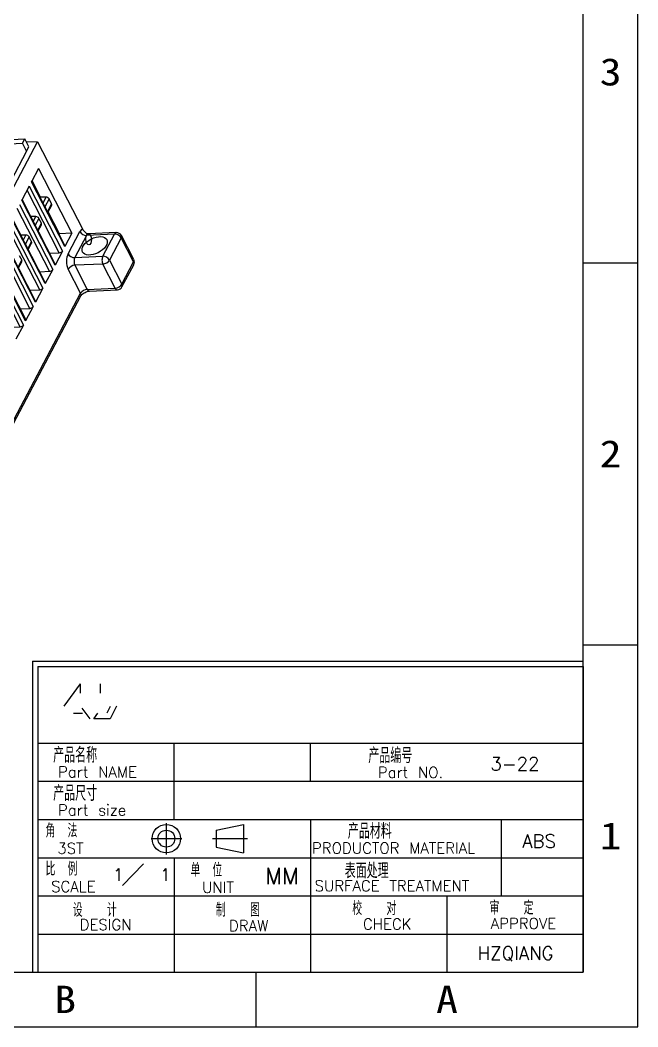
# Model space of a CAD drawing. Header units: millimetres. Extents: x 962 to 1853, y 401 to 821.
# Drawn here: x 1740.1 to 1853.4, y 400.8 to 585.3 of the extents above; entities that cross this region are included whole.
import ezdxf
from ezdxf.enums import TextEntityAlignment as Align
from ezdxf.lldxf.tags import DXFTag

# ---------------------------------------------------------------- set-up
doc = ezdxf.new("R2010")
doc.units = ezdxf.units.MM
doc.layers.add('9', color=7, linetype='Continuous', true_color=0xffffff)
for name, color, linetype in [('CENTER', 1, 'CENTER'), ('DIM', 4, 'Continuous'), ('text', 4, 'Continuous')]:
    doc.layers.add(name, color=color, linetype=linetype)
doc.styles.add('TEXTSTYLE_0', font='txt', dxfattribs={"width": 0.8})
doc.styles.add('TXT', font='txt.shx', dxfattribs={"bigfont": 'gbcbig.shx'})
tags = doc.linetypes.add('CENTER', pattern=[2, 1.25, -0.25, 0.25, -0.25]).pattern_tags.tags
tags[10:11] = [DXFTag(74, 4), DXFTag(75, 0), DXFTag(340, '0'), DXFTag(46, 0.0), DXFTag(50, 0.0), DXFTag(44, 0.0), DXFTag(45, 0.0)]
tags[8:9] = [DXFTag(74, 4), DXFTag(75, 0), DXFTag(340, '0'), DXFTag(46, 0.0), DXFTag(50, 0.0), DXFTag(44, 0.0), DXFTag(45, 0.0)]
tags[6:7] = [DXFTag(74, 4), DXFTag(75, 0), DXFTag(340, '0'), DXFTag(46, 0.0), DXFTag(50, 0.0), DXFTag(44, 0.0), DXFTag(45, 0.0)]
tags[4:5] = [DXFTag(74, 4), DXFTag(75, 0), DXFTag(340, '0'), DXFTag(46, 0.0), DXFTag(50, 0.0), DXFTag(44, 0.0), DXFTag(45, 0.0)]

# ---------------------------------------------------------------- blocks, each defined once
blk = doc.blocks.new('ysryh')
at = {"layer": '9', "color": 132}
for p, q in [((1102.85, -90.42), (1115.19, -89.86)), ((1114.76, -90.67), (1115.19, -89.86)), ((1115.94, -91.32), (1115.19, -89.86)), ((1074.85, -171.07), (1117.52, -90.39)), ((1102.42, -91.24), (1114.76, -90.67)), ((1115.51, -92.14), (1112.61, -97.63)), ((1115.51, -92.14), (1114.76, -90.67)), ((1117.52, -90.39), (1115.51, -90.48)), ((1115.51, -92.14), (1115.94, -91.32)), ((1117.52, -90.39), (1125.72, -106.37)), ((1117.69, -95.27), (1116.4, -97.72)), ((1117.69, -95.27), (1123.8, -107.16)), ((1122.5, -109.61), (1116.4, -97.72)), ((1122.52, -109.4), (1116.46, -97.6)), ((1118.07, -100.53), (1116.51, -97.5)), ((1115.97, -98.52), (1114.6, -101.11)), ((1121.49, -110.74), (1115.59, -99.24)), ((1115.97, -98.52), (1122.08, -110.41)), ((1120.71, -113), (1114.6, -101.11)), ((1120.72, -112.79), (1114.67, -100.99)), ((1118.01, -100.63), (1118.07, -100.53)), ((1119.06, -100.54), (1118.07, -100.53)), ((1118.51, -101.59), (1119.06, -100.54)), ((1119.63, -100.86), (1118.87, -102.3)), ((1120.09, -101.76), (1119.63, -100.86)), ((1119.7, -114.13), (1113.8, -102.63)), ((1114.18, -101.91), (1120.29, -113.8)), ((1119.33, -103.2), (1120.09, -101.76)), ((1119.41, -103.34), (1120.1, -102.02)), ((1121.51, -107.25), (1119.46, -103.24)), ((1118.92, -116.39), (1112.81, -104.5)), ((1118.93, -116.18), (1112.87, -104.38)), ((1117.18, -104.1), (1116.26, -104.09)), ((1116.71, -104.98), (1117.18, -104.1)), ((1117.75, -104.42), (1117.08, -105.69)), ((1118.21, -105.32), (1117.75, -104.42)), ((1117.91, -117.52), (1112.01, -106.02)), ((1112.39, -105.3), (1118.49, -117.19)), ((1117.54, -106.59), (1118.21, -105.32)), ((1117.61, -106.73), (1118.22, -105.58)), ((1123.11, -110.92), (1125.26, -106.85)), ((1110.6, -108.69), (1116.7, -120.58)), ((1117.12, -119.78), (1111.02, -107.89)), ((1117.14, -119.57), (1111.08, -107.77)), ((1115.39, -107.49), (1114.47, -107.48)), ((1114.92, -108.37), (1115.39, -107.49)), ((1115.96, -107.81), (1115.29, -109.08)), ((1115.75, -109.98), (1116.42, -108.71)), ((1116.42, -108.71), (1115.96, -107.81)), ((1121.46, -107.35), (1121.51, -107.25)), ((1123.8, -107.16), (1121.51, -107.25)), ((1123.8, -107.16), (1122.5, -109.61)), ((1126.49, -107.55), (1124.34, -111.61)), ((1131.62, -107.31), (1126.49, -107.55)), ((1131.95, -107.04), (1126.82, -107.28)), ((1129.47, -111.38), (1131.62, -107.31)), ((1132.85, -108), (1130.7, -112.07)), ((1135.11, -112.41), (1132.85, -108)), ((1135.14, -111.99), (1132.88, -107.59)), ((1116.12, -120.91), (1110.21, -109.41)), ((1115.82, -110.12), (1116.43, -108.97)), ((1122.08, -110.41), (1120.71, -113)), ((1108.8, -112.08), (1114.91, -123.97)), ((1115.33, -123.17), (1109.23, -111.28)), ((1115.35, -122.96), (1109.29, -111.16)), ((1113.95, -113.37), (1114.62, -112.1)), ((1114.03, -113.51), (1114.64, -112.36)), ((1114.16, -111.2), (1114.62, -112.1)), ((1119.71, -110.81), (1121.49, -110.74)), ((1124.34, -111.61), (1129.47, -111.38)), ((1130.7, -112.07), (1132.96, -116.48)), ((1132.96, -116.48), (1135.11, -112.41)), ((1114.32, -124.3), (1108.42, -112.8)), ((1117.91, -114.2), (1119.7, -114.13)), ((1120.29, -113.8), (1118.92, -116.39)), ((1125.41, -118.15), (1123.15, -113.74)), ((1129.48, -112.79), (1124.36, -113.03)), ((1124.36, -113.03), (1126.62, -117.43)), ((1131.75, -117.19), (1129.48, -112.79)), ((1132.99, -116.98), (1135.14, -112.92)), ((1116.12, -117.59), (1117.91, -117.52)), ((1118.49, -117.19), (1117.12, -119.78)), ((1126.62, -117.43), (1131.75, -117.19)), ((1127.03, -117.75), (1132.15, -117.51)), ((1085.97, -192.73), (1125.41, -118.15)), ((1086, -193.23), (1125.44, -118.65)), ((1114.33, -120.98), (1116.12, -120.91)), ((1116.7, -120.58), (1115.33, -123.17)), ((1112.54, -124.37), (1114.32, -124.3)), ((1114.91, -123.97), (1113.54, -126.56))]:
    blk.add_line(p, q, dxfattribs=at)
for centre, start, end in [((1131.99, -108.04), 27.1774, 92.634), ((1134.26, -112.45), 332.13, 27.1774), ((1132.1, -116.52), 272.634, 332.13)]:
    blk.add_arc(centre, 1, start, end, dxfattribs=at)
for centre, major_axis, ratio, start_param, end_param in [((1119.19, -100.91), (0.461, -0.196), 0.680607, 0.685278, 2.123523), ((1119.65, -101.81), (0.461, -0.196), 0.680607, 6.225767, 6.968463), ((1117.31, -104.47), (0.461, -0.196), 0.680607, 0.685278, 2.123523), ((1117.77, -105.37), (0.461, -0.196), 0.680607, 6.225767, 6.968463), ((1126.02, -108.32), (0.09, -2), 0.518676, 3.339872, 3.863471), ((1126.12, -106.81), (-0.884, 0.467), 0.641712, 0.742712, 2.313508), ((1115.51, -107.86), (0.461, -0.196), 0.680607, 0.685278, 2.123523), ((1115.98, -108.76), (0.461, -0.196), 0.680607, 6.225767, 6.968463), ((1126.87, -108.28), (-0.046, 0.999), 0.518676, 0, 6.283185), ((1131.99, -108.04), (0.046, -0.999), 0.518676, 3.141593, 3.863471), ((1131.99, -108.04), (-0.884, 0.467), 0.641712, 3.884305, 5.455101), ((1131.99, -108.04), (0.89, 0.457), 0.564961, 5.603422, 6.283209), ((1121.64, -110.4), (0.463, 0.192), 0.603943, 4.16134, 5.652307), ((1122.06, -109.6), (0.463, 0.192), 0.603943, 5.652307, 6.332071), ((1114.18, -112.15), (0.461, -0.196), 0.680607, 6.225767, 6.968463), ((1123.86, -112.39), (-0.09, 2), 0.518676, 0.721878, 2.292675), ((1123.96, -110.88), (-0.884, 0.467), 0.641712, 0.742712, 2.313508), ((1124.72, -112.35), (-0.046, 0.999), 0.518676, 0.721878, 2.292675), ((1129.84, -112.11), (-0.046, 0.999), 0.518676, 0.721878, 2.292675), ((1129.84, -112.11), (-0.884, 0.467), 0.641712, 3.884305, 5.455101), ((1129.84, -112.11), (0.89, 0.457), 0.564961, 4.032626, 5.603422), ((1134.26, -112.45), (-0.89, -0.457), 0.564961, 2.461829, 3.141617), ((1134.26, -112.45), (0.884, -0.467), 0.641712, 6.28318, 7.025897), ((1119.84, -113.79), (0.463, 0.192), 0.603943, 4.16134, 5.652307), ((1120.27, -112.99), (0.463, 0.192), 0.603943, 5.652307, 6.332071), ((1124, -113.7), (-0.89, -0.457), 0.564961, 4.032626, 5.603422), ((1118.47, -116.38), (0.463, 0.192), 0.603943, 5.652307, 6.332071), ((1118.05, -117.18), (0.463, 0.192), 0.603943, 4.16134, 5.652307), ((1126.26, -118.11), (0.89, 0.457), 0.564961, 0.891033, 2.461829), ((1126.98, -116.75), (0.046, -0.999), 0.518676, 5.434267, 6.283184), ((1132.1, -116.52), (-0.89, -0.457), 0.564961, 0.891033, 2.461829), ((1132.1, -116.52), (0.046, -0.999), 0.518676, 5.434267, 6.283184), ((1132.1, -116.52), (0.884, -0.467), 0.641712, 6.28318, 7.025897), ((1116.68, -119.77), (0.463, 0.192), 0.603943, 5.652307, 6.332071), ((1124.55, -118.19), (0.884, -0.467), 0.641712, 6.28318, 7.025897), ((1116.26, -120.57), (0.463, 0.192), 0.603943, 4.16134, 5.652307), ((1114.89, -123.16), (0.463, 0.192), 0.603943, 5.652307, 6.332071), ((1114.47, -123.96), (0.463, 0.192), 0.603943, 4.16134, 5.652307)]:
    blk.add_ellipse(centre, major_axis=major_axis, ratio=ratio, start_param=start_param, end_param=end_param, dxfattribs=at)
blk.add_ellipse((1127.98, -109.46), major_axis=(-2.22, -1.14), ratio=0.564961, dxfattribs=at)
for points, knots in [([(1125.72, -106.37), (1125.78, -106.49), (1125.88, -106.62), (1125.99, -106.73), (1126.13, -106.89), (1126.31, -107.04), (1126.5, -107.17)], [0, 0, 0, 0, 0.3826229, 0.3826229, 0.3826229, 0.9069399, 0.9069399, 0.9069399, 0.9069399]), ([(1126.82, -107.27), (1126.79, -107.28), (1126.71, -107.29), (1126.61, -107.24), (1126.61, -107.24), (1126.61, -107.23)], [0, 0, 0, 0, 0.273035, 0.909058, 1, 1, 1, 1]), ([(1125.44, -118.65), (1125.45, -118.63), (1125.5, -118.56), (1125.64, -118.39), (1125.89, -118.17), (1126.22, -117.97), (1126.58, -117.82), (1126.86, -117.76), (1126.99, -117.75), (1127.03, -117.75)], [0, 0, 0, 0, 0.08774, 0.236181, 0.400133, 0.575467, 0.754568, 0.931251, 1, 1, 1, 1])]:
    blk.add_open_spline(points, degree=3, knots=knots, dxfattribs=at)
blk.add_open_spline([(1126.5, -107.17), (1126.54, -107.19), (1126.57, -107.21), (1126.61, -107.23)], degree=3, dxfattribs=at)
blk = doc.blocks.new('SUN_6HWZ35TKK40GSGJE8VEUYAXIAKM')
at = {"color": 7, "linetype": 'Continuous'}
for p, q in [((0, 0), (0, 420)), ((-10, 10), (-10, 410)), ((-10, 140), (0, 140)), ((-10, 70), (0, 70)), ((-584, 10), (-10, 10)), ((-70, 0), (-70, 10)), ((-594, 0), (0, 0))]:
    blk.add_line(p, q, dxfattribs=at)
at = {"color": 2, "linetype": 'Continuous', "style": 'TEXTSTYLE_0'}
for s, width, p, p2 in [('3', 1.2, (-6.99, 172.5), (-2.99, 172.5)), ('2', 1.2, (-6.99, 102.5), (-2.99, 102.5)), ('1', 2.4, (-6.99, 32.5), (-2.99, 32.5)), ('B', 1.2, (-106.99, 2.53), (-102.99, 2.53)), ('A', 1.2, (-36.99, 2.53), (-32.99, 2.53))]:
    blk.add_text(s, height=5, dxfattribs=dict(at, width=width)).set_placement(p, p2, align=Align.FIT)

msp = doc.modelspace()

# ---------------------------------------------------------------- linework, layer by layer
for p, q in [((1742.352, 467.79), (1843.352, 467.79)), ((1742.352, 467.79), (1742.352, 410.79)), ((1743.352, 466.79), (1743.352, 410.79)), ((1743.352, 466.79), (1843.352, 466.79)), ((1843.352, 466.79), (1843.352, 410.79)), ((1743.352, 452.79), (1843.352, 452.79)), ((1768.352, 438.79), (1768.352, 452.79)), ((1793.352, 445.79), (1793.352, 452.79)), ((1743.352, 445.79), (1843.352, 445.79)), ((1743.352, 438.79), (1843.352, 438.79)), ((1793.352, 438.79), (1793.352, 410.79)), ((1828.352, 424.79), (1828.352, 438.79)), ((1743.352, 431.79), (1843.352, 431.79)), ((1768.352, 431.79), (1768.352, 410.79)), ((1743.352, 424.79), (1843.352, 424.79)), ((1818.352, 424.79), (1818.352, 410.79)), ((1743.352, 417.79), (1843.352, 417.79)), ((1743.352, 410.79), (1843.352, 410.79))]:
    msp.add_line(p, q)
at = {"color": 5}
for p, q in [((1776.049, 436.83), (1781.035, 437.872)), ((1781.035, 437.872), (1781.035, 432.677)), ((1776.049, 436.83), (1776.049, 433.719)), ((1776.049, 433.719), (1781.035, 432.677))]:
    msp.add_line(p, q, dxfattribs=at)
for radius in [2.598, 1.555]:
    msp.add_circle((1766.916, 435.274), radius, dxfattribs=at)
at = {"layer": 'CENTER'}
for p, q in [((1766.916, 432.343), (1766.916, 438.095)), ((1764.159, 435.274), (1769.78, 435.274)), ((1775.404, 435.274), (1781.801, 435.274))]:
    msp.add_line(p, q, dxfattribs=at)
at = {"layer": 'DIM'}
for p, q in [((1751.133, 463.641), (1748.138, 459.582)), ((1751.133, 463.641), (1751.133, 461.957)), ((1754.767, 463.641), (1754.767, 461.957)), ((1756.597, 459.478), (1755.998, 458.261)), ((1757.762, 459.582), (1756.621, 457.261)), ((1749.902, 458.261), (1751.563, 458.261)), ((1752.95, 457.21), (1751.494, 459.201)), ((1753.606, 457.261), (1754.338, 458.261)), ((1756.621, 457.261), (1753.606, 457.261))]:
    msp.add_line(p, q, dxfattribs=at)
at = {"layer": 'text'}
msp.add_line((1762.751, 430.679), (1758.909, 426.702), dxfattribs=at)

# ---------------------------------------------------------------- block references
for name, p in [('SUN_6HWZ35TKK40GSGJE8VEUYAXIAKM', (1853.352, 400.79)), ('ysryh', (625.796, 653.356))]:
    msp.add_blockref(name, p)

# ---------------------------------------------------------------- texts
at = {"color": 3, "style": 'TXT'}
for s, height, p in [('产品名称', 2.8, (1746.165, 449.197)), ('Part NAME', 2, (1747.06, 446.508)), ('产品尺寸', 2.8, (1746.165, 442.197)), ('Part size', 2, (1747.06, 439.508)), ('角 法', 2.5, (1744.773, 435.488)), ('产品材料', 2.8, (1800.183, 435.244)), ('3ST', 2, (1746.934, 432.501)), ('PRODUCTOR MATERIAL', 2, (1793.622, 432.544)), ('比 例', 2.5, (1744.773, 428.488)), ('单 位', 2.5, (1771.334, 428.288)), ('表面处理', 2.8, (1799.609, 427.989)), ('SCALE', 2, (1745.807, 425.501)), ('UNIT', 2, (1773.469, 425.339)), ('SURFACE TREATMENT', 2, (1794.101, 425.632)), ('制  图', 2.5, (1775.997, 420.98)), ('校  对', 2.5, (1801.006, 421.256)), ('审  定', 2.5, (1826.158, 421.365)), ('CHECK', 2, (1802.955, 418.622)), ('APPROVE', 2, (1826.382, 418.729)), ('DESIGN', 2, (1751.026, 418.511)), ('DRAW', 2, (1778.406, 418.32))]:
    msp.add_text(s, height=height, dxfattribs=at).set_placement(p)
at = {"color": 3, "linetype": 'Continuous', "style": 'TXT'}
for s, height, p in [('产品编号', 2.8, (1803.938, 449.103)), ('Part NO.', 2, (1805.683, 446.413)), ('设  计', 2.5, (1749.773, 420.954))]:
    msp.add_text(s, height=height, dxfattribs=at).set_placement(p)
at = {"color": 6, "style": 'TXT'}
for s, p in [('3-22', (1830.817, 447.769)), ('ABS', (1835.245, 433.616)), ('HZQIANG', (1830.945, 413.07))]:
    msp.add_text(s, height=2.4423, dxfattribs=at).set_placement(p, align=Align.CENTER)
msp.add_text('MM', height=3, dxfattribs=at).set_placement((1785.049, 426.93))
at = {"layer": 'text', "style": 'TXT'}
msp.add_text('1   1', height=2.25, dxfattribs=at).set_placement((1757.14, 427.537))

doc.saveas('drawing.dxf')
